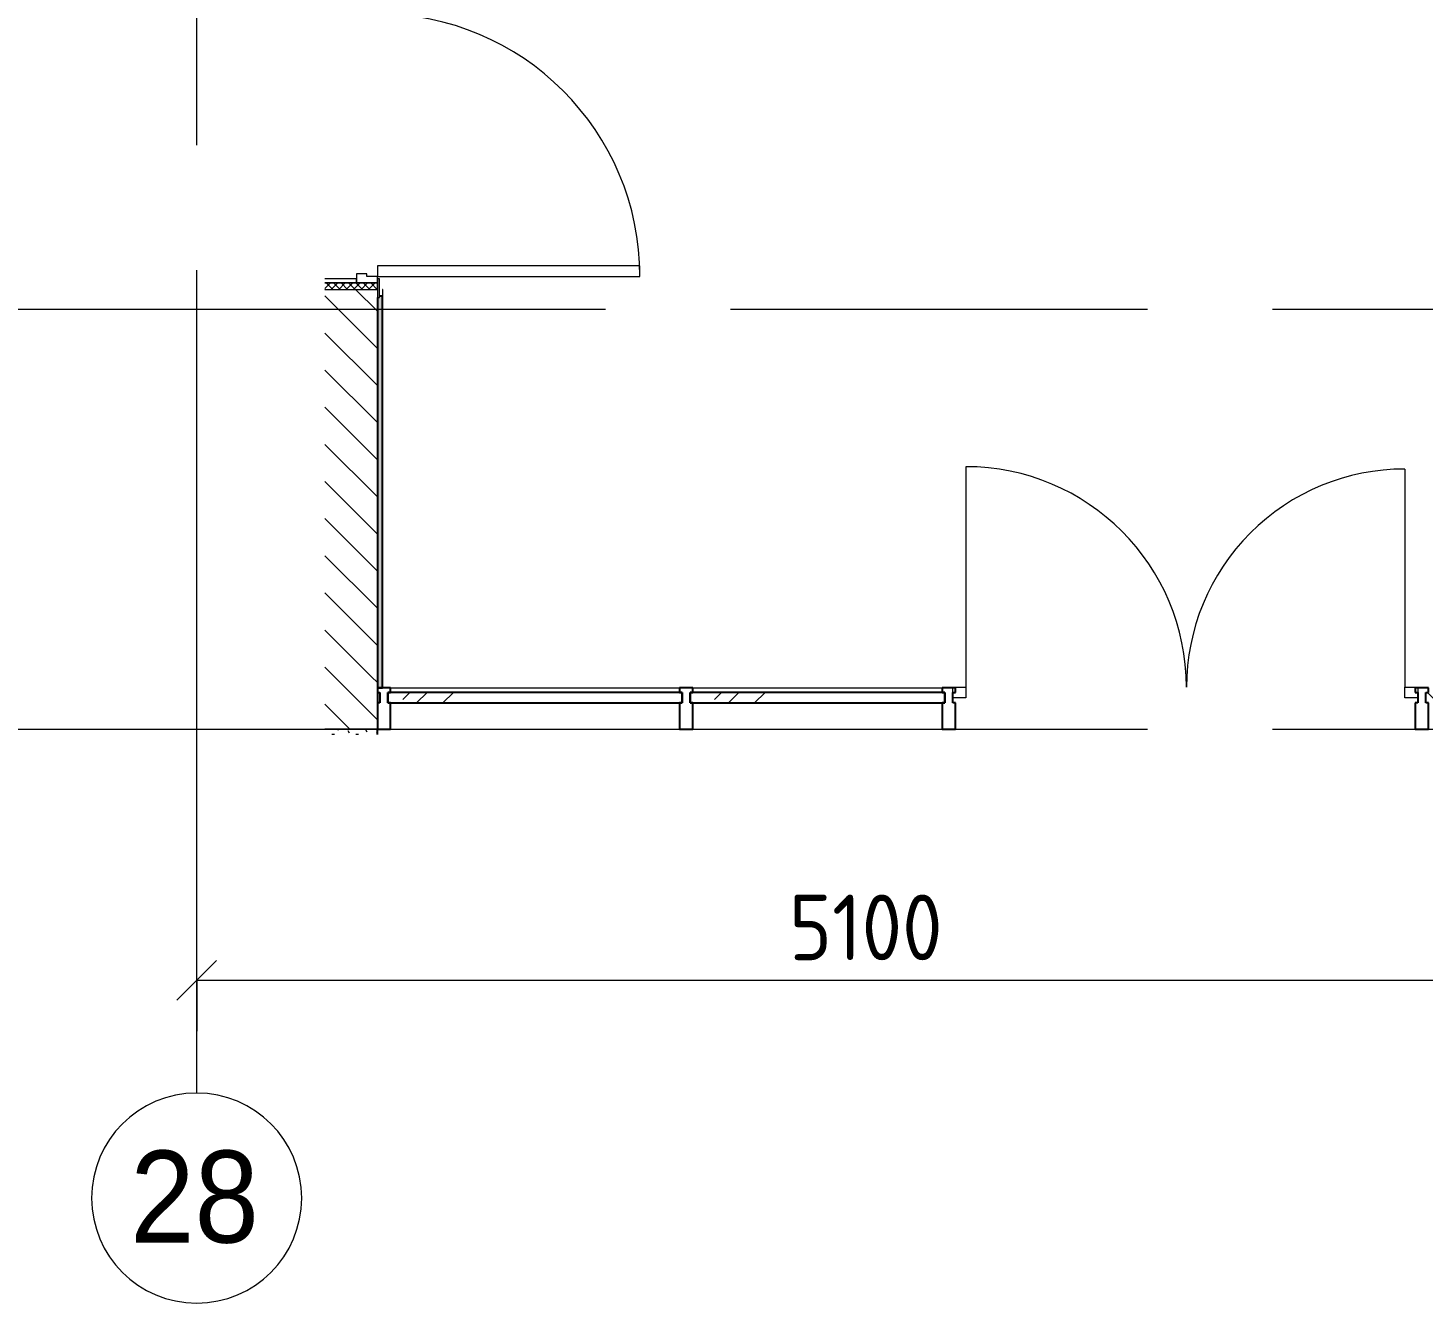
# Model space of a CAD drawing. Header units: millimetres. Extents: x 855 to 84199, y -1987 to 21700.
# Drawn here: x 9811 to 15124, y 11214 to 16071 of the extents above; entities that cross this region are included whole.
import ezdxf

# ---------------------------------------------------------------- set-up
doc = ezdxf.new("R2010")
doc.units = ezdxf.units.MM
doc.linetypes.add('Осевая', pattern=[3175, 635, -476.25, 1587.5, -476.25])
for name, color, linetype, lineweight in [('A-ANNO-DIMS', 7, 'Continuous', 9), ('A-ANNO-DIMS-100', 7, 'Continuous', 9), ('A-DOOR', 7, 'Continuous', 9), ('A-DOOR-1', 7, 'Continuous', 13), ('A-DOOR-FRAM', 7, 'Continuous', 13), ('A-DOOR-FRAM-1', 7, 'Continuous', 9), ('A-GLAZ-CURT', 7, 'Continuous', 9), ('A-GLAZ-CURT-1', 7, 'Continuous', 25), ('A-GLAZ-CWMG', 7, 'Continuous', 9), ('A-GLAZ-CWMG-1', 7, 'Continuous', 25), ('A-WALL', 7, 'Continuous', 9), ('I-WALL', 7, 'Continuous', 9), ('Оси', 7, 'Continuous', 9), ('Оси-1', 7, 'Continuous', 20), ('Оси-2', 7, 'Осевая', 9)]:
    doc.layers.add(name, color=color, linetype=linetype, lineweight=lineweight)
doc.layers.add('A-WALL-2', color=7, linetype='Continuous', lineweight=25, true_color=0x3c3c3c)
doc.layers.add('A-WALL-FNSH-1', color=7, linetype='Continuous', lineweight=13, true_color=0x3c3c3c)
doc.styles.add('Arial', font='arial.ttf', dxfattribs={"width": 0.9, "height": 350})
doc.styles.add('ISOCPEUR_1', font='isocpeur.ttf', dxfattribs={"width": 0.9, "height": 250})
doc.dimstyles.new('ISO-2_5_0_9К_БОЛЬШОЙ', dxfattribs={"dimscale": 304.8, "dimtxt": 248.995294, "dimasz": 0.492126, "dimexe": 0.393701, "dimexo": 0.984252, "dimgap": 0, "dimtad": 1, "dimdec": 0, "dimrnd": 10, "dimzin": 0, "dimdsep": 46, "dimtxsty": 'ISOCPEUR_1', "dimblk1": 'OBLIQUE', "dimblk2": 'OBLIQUE', "dimsah": 1, "dimcen": 0.09, "dimdle": 0.393701, "dimazin": 0, "dimtfac": 1, "dimtdec": 4, "dimtix": 1, "dimtmove": 0, "dimatfit": 3, "dimfxl": 1, "dimtvp": 1, "dimtolj": 1, "dimtzin": 0, "dimarcsym": 2})
pattern_1 = [(135, (-90256.06, 0), (-70.71068, -70.71068), [])]
pattern_2 = [(0, (-90256.056, 0), (121.92, 30.48), [10.058, -81.382, 10.058, -81.382, -487.68]), (0, (-90256.056, 0), (121.92, 30.48), [-182.88, 10.058, -172.822, 10.058, -81.382, -213.36]), (0, (-90256.056, 0), (121.92, 30.48), [-457.2, 10.058, -50.902, 10.058, -142.342]), (120, (-90210.336, 15.24), (-87.356454, 90.345817), [10.058, -81.382, 10.058, -81.382, -487.68]), (120, (-90210.336, 15.24), (-87.356454, 90.345817), [-182.88, 10.058, -172.822, 10.058, -81.382, -213.36]), (120, (-90210.336, 15.24), (-87.356454, 90.345817), [-457.2, 10.058, -50.902, 10.058, -142.342]), (240, (-90195.096, 76.2), (-34.563546, -120.825817), [10.058, -81.382, 10.058, -81.382, -487.68]), (240, (-90195.096, 76.2), (-34.563546, -120.825817), [-182.88, 10.058, -172.822, 10.058, -81.382, -213.36]), (240, (-90195.096, 76.2), (-34.563546, -120.825817), [-457.2, 10.058, -50.902, 10.058, -142.342])]

# ---------------------------------------------------------------- blocks, each defined once
blk = doc.blocks.new('110_Дверь_СКБ_1Ст_Внутренняя1 - Д-4 1100x2100h_су мгн-31800557-План разверток пом_ 1_60_ Этаж 1')
at = {"layer": 'A-DOOR'}
h = blk.add_hatch(dxfattribs=at)
h.set_pattern_fill('FP_7', color=256, style=0, pattern_type=2)
h.set_pattern_definition([(135, (1751.41, 164.685), (-14.14214, -14.14214), []), (225, (1751.41, 164.685), (14.14214, -14.14214), [])])
h.paths.add_polyline_path([(562.5, 100), (537.5, 100), (537.5, -100), (562.5, -100)])
at = {"layer": 'A-DOOR-FRAM-1'}
h = blk.add_hatch(dxfattribs=at)
h.set_pattern_fill('FP_8', color=256, style=0, pattern_type=2)
h.set_pattern_definition([(45, (-371.384, 164.685), (-14.1421, 14.1421), []), (135, (-371.384, 164.685), (-14.1421, -14.1421), [])])
h.paths.add_polyline_path([(-512.5, 100), (-537.5, 100), (-537.5, -100), (-512.5, -100)])
at = {"layer": 'A-DOOR'}
blk.add_arc((512.5, 100), 1000, 90, 180, dxfattribs=at)
at = {"layer": 'A-DOOR-1'}
for p, q in [((512.5, 1100), (472.5, 1100)), ((472.5, 1100), (472.5, 100)), ((512.5, 100), (512.5, 1100)), ((472.5, 100), (512.5, 100))]:
    blk.add_line(p, q, dxfattribs=at)
at = {"layer": 'A-DOOR-FRAM'}
for p, q in [((-497.5, 108), (-567.5, 108)), ((-567.5, 108), (-567.5, 100)), ((-497.5, 100), (-497.5, 108)), ((592.5, 108), (522.5, 108)), ((522.5, 108), (522.5, 100)), ((592.5, 100), (592.5, 108)), ((-567.5, 100), (-497.5, 100)), ((-512.5, 100), (-537.5, 100)), ((-537.5, 100), (-537.5, -100)), ((-487.5, 100), (-512.5, 100)), ((-512.5, 100), (-512.5, 20)), ((-512.5, -100), (-512.5, 100)), ((-497.5, 100), (-512.5, 100)), ((-512.5, 100), (-512.5, 99)), ((-512.5, 99), (-497.5, 99)), ((-497.5, 99), (-497.5, 100)), ((-487.5, 60), (-487.5, 100)), ((-477.5, 60), (-487.5, 60)), ((-477.5, 20), (-477.5, 60)), ((512.5, 60), (502.5, 60)), ((502.5, 60), (502.5, 20)), ((512.5, 100), (512.5, 60)), ((537.5, 100), (512.5, 100)), ((537.5, 100), (522.5, 100)), ((522.5, 100), (522.5, 99)), ((522.5, 100), (592.5, 100)), ((522.5, 99), (537.5, 99)), ((537.5, 20), (537.5, 100)), ((562.5, 100), (537.5, 100)), ((537.5, 100), (537.5, -100)), ((537.5, 99), (537.5, 100)), ((562.5, -100), (562.5, 100)), ((-512.5, 20), (-477.5, 20)), ((-497.5, 20), (-512.5, 20)), ((-512.5, 20), (-512.5, -100)), ((-497.5, -100), (-497.5, 20)), ((502.5, 20), (537.5, 20)), ((537.5, 20), (522.5, 20)), ((522.5, 20), (522.5, -100)), ((537.5, -100), (537.5, 20))]:
    blk.add_line(p, q, dxfattribs=at)
blk = doc.blocks.new('Дверь_Витражная_остекление_ - ВВ-11 остекление-32352627-План разверток пом_ 1_60_ Этаж 1')
at = {"layer": 'A-DOOR'}
for p, q in [((-835.5, -851), (-835.5, -20)), ((835.5, -860), (835.5, -20))]:
    blk.add_line(p, q, dxfattribs=at)
for centre, radius, start, end in [((-835.5, -20), 831, 270, 0), ((835.5, -20), 840, 180, 270)]:
    blk.add_arc(centre, radius, start, end, dxfattribs=at)
at = {"layer": 'A-DOOR-1'}
for p, q in [((-885.5, 20), (-835.5, 20)), ((-885.5, -20), (-885.5, 20)), ((-835.5, 20), (-835.5, -20)), ((835.5, 20), (885.5, 20)), ((835.5, -20), (835.5, 20)), ((885.5, 20), (885.5, -20)), ((-835.5, -20), (-885.5, -20)), ((885.5, -20), (835.5, -20))]:
    blk.add_line(p, q, dxfattribs=at)
blk = doc.blocks.new('Прямоугольный импост - Импост структурный с накладкой - 160мм Темный-30756008-План разверток пом_ 1_60_ Этаж 1')
at = {"layer": 'A-GLAZ-CWMG-1'}
for p, q in [((-50, 0), (-50, 17)), ((-50, 17), (0, 17)), ((-40, 0), (-50, 0)), ((-40, -40), (-40, 0)), ((0, 0), (-10, 0)), ((-10, 0), (-10, -40)), ((0, 17), (0, 0)), ((-50, -140), (-50, -40)), ((-50, -40), (-40, -40)), ((-10, -40), (0, -40)), ((0, -40), (0, -140)), ((0, -140), (-50, -140))]:
    blk.add_line(p, q, dxfattribs=at)
blk = doc.blocks.new('Системная панель - Стекло - 40мм-32352622-План разверток пом_ 1_60_ Этаж 1')
at = {"layer": 'A-GLAZ-CURT'}
h = blk.add_hatch(dxfattribs=at)
h.set_pattern_fill('FP_12', color=256, style=0, pattern_type=2)
h.set_pattern_definition([(225, (103174, 13440), (282.8427, -282.8427), [200, -600]), (225, (103374, 13540), (282.8427, -282.8427), [600, -200]), (225, (102974, 13640), (282.8427, -282.8427), [200, -600])])
h.paths.add_polyline_path([(-485, 40), (-485, 0), (485, 0), (485, 40), (312.8, 40)])
at = {"layer": 'A-GLAZ-CURT-1'}
for p, q in [((485, 40), (-485, 40)), ((-485, 40), (-485, 0)), ((-485, 0), (485, 0)), ((485, 0), (485, 40))]:
    blk.add_line(p, q, dxfattribs=at)
blk = doc.blocks.new('Прямоугольный импост - Импост структурный с накладкой - 160мм Темный-32352618-План разверток пом_ 1_60_ Этаж 1')
at = {"layer": 'A-GLAZ-CWMG'}
for p, q in [((102599, 13557), (103549, 13557)), ((102599, 13400), (103549, 13400))]:
    blk.add_line(p, q, dxfattribs=at)
blk = doc.blocks.new('Прямоугольный импост - Импост структурный с накладкой - 160мм Темный-30755591-План разверток пом_ 1_60_ Этаж 1')
at = {"layer": 'A-GLAZ-CWMG-1'}
for p, q in [((-25, 0), (-25, 17)), ((-25, 17), (25, 17)), ((-15, 0), (-25, 0)), ((-15, -40), (-15, 0)), ((25, 0), (15, 0)), ((15, 0), (15, -40)), ((25, 17), (25, 0)), ((-25, -140), (-25, -40)), ((-25, -40), (-15, -40)), ((15, -40), (25, -40)), ((25, -40), (25, -140)), ((25, -140), (-25, -140))]:
    blk.add_line(p, q, dxfattribs=at)
blk = doc.blocks.new('Системная панель - Стекло - 40мм-32352614-План разверток пом_ 1_60_ Этаж 1')
at = {"layer": 'A-GLAZ-CURT'}
h = blk.add_hatch(dxfattribs=at)
h.set_pattern_fill('FP_13', color=256, style=0, pattern_type=2)
h.set_pattern_definition([(225, (102098.5, 13440), (282.8427, -282.8427), [200, -600]), (225, (102298.5, 13540), (282.8427, -282.8427), [600, -200]), (225, (101898.5, 13640), (282.8427, -282.8427), [200, -600])])
h.paths.add_polyline_path([(-560.5, 40), (-560.5, 0), (560.5, 0), (560.5, 40), (328, 40)])
at = {"layer": 'A-GLAZ-CURT-1'}
for p, q in [((560.5, 40), (-560.5, 40)), ((-560.5, 40), (-560.5, 0)), ((560.5, 0), (560.5, 40)), ((-560.5, 0), (560.5, 0))]:
    blk.add_line(p, q, dxfattribs=at)
blk = doc.blocks.new('Прямоугольный импост - Импост структурный с накладкой - 160мм Темный-32352612-План разверток пом_ 1_60_ Этаж 1')
at = {"layer": 'A-GLAZ-CWMG'}
for p, q in [((101448, 13557), (102549, 13557)), ((101448, 13400), (102549, 13400))]:
    blk.add_line(p, q, dxfattribs=at)
blk = doc.blocks.new('Прямоугольный импост - Импост структурный с накладкой - 160мм Темный-32348142-План разверток пом_ 1_60_ Этаж 1')
at = {"layer": 'A-GLAZ-CWMG-1'}
for p, q in [((0, 17), (-50, 17)), ((-50, 17), (-50, 0)), ((-50, 0), (-40, 0)), ((-40, 0), (-40, -40)), ((-10, -40), (-10, 0)), ((-10, 0), (0, 0)), ((0, 0), (0, 17)), ((-40, -40), (-50, -40)), ((-50, -40), (-50, -140)), ((0, -40), (-10, -40)), ((0, -140), (0, -40)), ((-50, -140), (0, -140))]:
    blk.add_line(p, q, dxfattribs=at)
blk = doc.blocks.new('Ось сетки - D8-29747960-План разверток пом_ 1_60_ Этаж 1')
at = {"layer": 'Оси-1'}
for start, end in [(360, 180), (180, 360)]:
    blk.add_arc((0, 0), 4, start, end, dxfattribs=at)
blk = doc.blocks.new('DIMBLOCK1-План разверток пом_ 1_60_ Этаж 1')
at = {"layer": 'A-ANNO-DIMS-100'}
for p, q in [((10453.9, 12249.5), (10453.9, 12563.5)), ((15553.9, 12249.5), (15553.9, 12563.5)), ((10453.9, 12443.5), (15553.9, 12443.5)), ((10453.9, 12443.5), (10453.9, 12249.5)), ((15553.9, 12443.5), (15553.9, 12249.5))]:
    blk.add_line(p, q, dxfattribs=at)
at = {"layer": 'A-ANNO-DIMS-100', "lineweight": 20}
for p, q in [((10453.9, 12443.5), (10528.9, 12518.5)), ((15553.9, 12443.5), (15628.9, 12518.5)), ((10453.9, 12443.5), (10378.9, 12368.5)), ((15553.9, 12443.5), (15478.9, 12368.5))]:
    blk.add_line(p, q, dxfattribs=at)
at = {"layer": 'A-ANNO-DIMS-100', "color": 0, "insert": (12709.5, 12770.1), "char_height": 250, "width": 706.764, "attachment_point": 1, "line_spacing_factor": 1.149209, "style": 'ISOCPEUR_1'}
blk.add_mtext('5100', dxfattribs=at)
blk = doc.blocks.new('_Oblique')
at = {"color": 0, "linetype": 'ByBlock', "lineweight": -2}
blk.add_line((-0.5, -0.5), (0.5, 0.5), dxfattribs=at)

msp = doc.modelspace()

# ---------------------------------------------------------------- hatches: boundary and pattern name
at = {"layer": 'I-WALL'}
h = msp.add_hatch(dxfattribs=at)
h.set_pattern_fill('FP_19', color=256, style=0, pattern_type=2)
h.set_pattern_definition(pattern_2)
h.paths.add_polyline_path([(11161.9, 13557), (11161.9, 15050), (11149.9, 15050), (11149.9, 15045), (11141.9, 15045), (11141.9, 13557)])
h.paths.add_polyline_path([(11149.9, 16175), (11161.9, 16175), (11161.9, 17750), (11141.9, 17750), (11141.9, 16205), (11149.9, 16205)])
h = msp.add_hatch(dxfattribs=at)
h.set_pattern_fill('FP_3', color=256, style=0, pattern_type=2)
h.set_pattern_definition(pattern_1)
h.paths.add_polyline_path([(10941.9, 13600), (11141.9, 13600), (11141.9, 15075), (10941.9, 15075), (10941.9, 14120)])
h.paths.add_polyline_path([(10941.9, 16175), (11141.9, 16175), (11141.9, 17530), (10941.9, 17530), (10941.9, 16205)])
h = msp.add_hatch(dxfattribs=at)
h.set_pattern_fill('FP_3', color=256, style=0, pattern_type=2)
h.set_pattern_definition(pattern_1)
h.paths.add_polyline_path([(20293.9, 13400), (20293.9, 13600), (19572.9, 13600), (19572.9, 13400), (20140, 13400)])
h.paths.add_polyline_path([(15793.9, 13400), (16353.9, 13400), (16353.9, 13600), (15793.9, 13600)])
h.paths.add_polyline_path([(15143.9, 13400), (15293.9, 13400), (15293.9, 13600), (15143.9, 13600)])
h.paths.add_polyline_path([(10941.9, 13400), (11141.9, 13400), (11141.9, 13600), (10941.9, 13600)])
h = msp.add_hatch(dxfattribs=at)
h.set_pattern_fill('FP_19', color=256, style=0, pattern_type=2)
h.set_pattern_definition(pattern_2)
h.paths.add_polyline_path([(11141.9, 13380), (11142.9, 13380), (11141.9, 13400), (10941.9, 13400), (10941.9, 13380), (11141.9, 13380)])

# ---------------------------------------------------------------- linework, layer by layer
at = {"layer": 'A-WALL'}
for p, q in [((10941.9, 13400), (11141.9, 13400)), ((11141.9, 13400), (10941.9, 13400))]:
    msp.add_line(p, q, dxfattribs=at)
at = {"layer": 'A-WALL-2'}
for p, q in [((11141.9, 15045), (11141.9, 13400)), ((11161.9, 15050), (11149.9, 15050)), ((11161.9, 13557), (11161.9, 15050)), ((11141.9, 13557), (11161.9, 13557)), ((11142.9, 13400), (11141.9, 13400)), ((11142.9, 13380), (11142.9, 13400))]:
    msp.add_line(p, q, dxfattribs=at)
at = {"layer": 'A-WALL-FNSH-1'}
for p, q in [((11161.9, 15075), (11161.9, 15050)), ((11162.9, 15075), (11161.9, 15075)), ((11162.9, 13557), (11162.9, 15075)), ((11161.9, 13557), (11162.9, 13557))]:
    msp.add_line(p, q, dxfattribs=at)
at = {"layer": 'Оси'}
for p, q in [((8875.9, 15000), (11375.9, 15000)), ((10453.9, 12014), (10453.9, 14514)), ((8875.9, 13400), (11375.9, 13400))]:
    msp.add_line(p, q, dxfattribs=at)
at = {"layer": 'Оси-2'}
for p, q in [((10453.9, 14514), (10453.9, 18900)), ((11375.9, 15000), (23203.9, 15000)), ((11375.9, 13400), (23203.9, 13400))]:
    msp.add_line(p, q, dxfattribs=at)

# ---------------------------------------------------------------- block references
at = {"layer": 'A-DOOR'}
for name, p, rotation in [('110_Дверь_СКБ_1Ст_Внутренняя1 - Д-4 1100x2100h_су мгн-31800557-План разверток пом_ 1_60_ Этаж 1', (11041.9, 15637.5), 270), ('Дверь_Витражная_остекление_ - ВВ-11 остекление-32352627-План разверток пом_ 1_60_ Этаж 1', (14218.4, 13540), 180)]:
    msp.add_blockref(name, p, dxfattribs=dict(at, rotation=rotation))
at = {"layer": 'A-GLAZ-CURT', "rotation": 180}
for name, p in [('Системная панель - Стекло - 40мм-32352614-План разверток пом_ 1_60_ Этаж 1', (11742.4, 13540)), ('Системная панель - Стекло - 40мм-32352622-План разверток пом_ 1_60_ Этаж 1', (12817.9, 13540))]:
    msp.add_blockref(name, p, dxfattribs=at)
at = {"layer": 'A-GLAZ-CWMG', "extrusion": (0, 0, -1)}
for name, p in [('Прямоугольный импост - Импост структурный с накладкой - 160мм Темный-30756008-План разверток пом_ 1_60_ Этаж 1', (-11141.9, 13540)), ('Прямоугольный импост - Импост структурный с накладкой - 160мм Темный-30755591-План разверток пом_ 1_60_ Этаж 1', (-12317.9, 13540)), ('Прямоугольный импост - Импост структурный с накладкой - 160мм Темный-30755591-План разверток пом_ 1_60_ Этаж 1', (-13317.9, 13540))]:
    msp.add_blockref(name, p, dxfattribs=at)
at = {"layer": 'A-GLAZ-CWMG'}
for name, p in [('Прямоугольный импост - Импост структурный с накладкой - 160мм Темный-32352612-План разверток пом_ 1_60_ Этаж 1', (-90256.1, 0)), ('Прямоугольный импост - Импост структурный с накладкой - 160мм Темный-32352618-План разверток пом_ 1_60_ Этаж 1', (-90256.1, 0)), ('Прямоугольный импост - Импост структурный с накладкой - 160мм Темный-32348142-План разверток пом_ 1_60_ Этаж 1', (15143.9, 13540))]:
    msp.add_blockref(name, p, dxfattribs=at)
at = {"layer": 'Оси-1', "xscale": 99.99999999999993, "yscale": 99.99999999999993, "zscale": 99.99999999999993}
msp.add_blockref('Ось сетки - D8-29747960-План разверток пом_ 1_60_ Этаж 1', (10453.9, 11614), dxfattribs=at)

# ---------------------------------------------------------------- texts
at = {"layer": 'Оси', "insert": (10201.3, 11794.6), "char_height": 350, "width": 606.076, "attachment_point": 1, "style": 'Arial'}
msp.add_mtext('28', dxfattribs=at)

# ---------------------------------------------------------------- dimensions: what is measured, and where the dimension line sits
at = {"layer": 'A-ANNO-DIMS'}
dim = msp.add_linear_dim(base=(15553.9, 12443.5), p1=(10453.9, 12549.5), p2=(15553.9, 12549.5), dimstyle='ISO-2_5_0_9К_БОЛЬШОЙ', override={"dimpost": '<>', "dimfxl": 5100}, dxfattribs=at)
dim.commit()
dim.dimension.update_dxf_attribs({"geometry": 'DIMBLOCK1-План разверток пом_ 1_60_ Этаж 1', "text_midpoint": (13003.9, 12568.5)})

doc.saveas('drawing.dxf')
